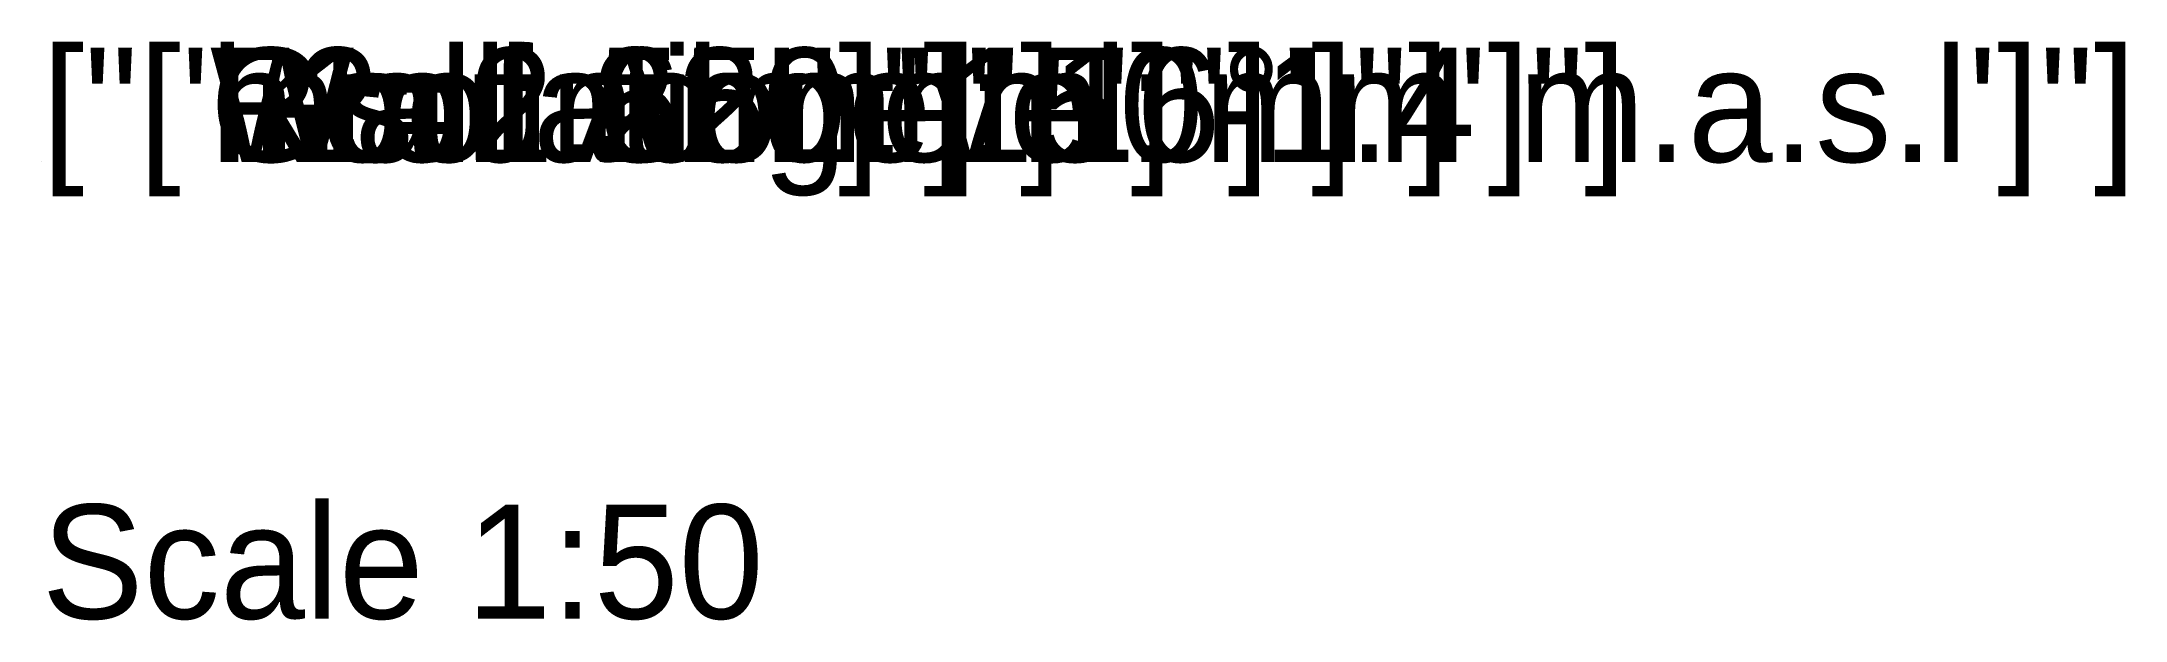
# Model space of a CAD drawing. Header units: millimetres. Extents: x 0 to 2279, y -502 to 132.
import ezdxf

# ---------------------------------------------------------------- set-up
doc = ezdxf.new("R2010")
doc.units = ezdxf.units.MM
doc.layers.get('0').update_dxf_attribs({"linetype": 'CONTINUOUS'})
doc.layers.add('TEXT', color=3, linetype='CONTINUOUS')

msp = doc.modelspace()

# ---------------------------------------------------------------- linework, layer by layer
for p, q in [((-0.012, 0.02), (-0.012, 0.028)), ((-0.012, -0.011), (-0.012, 0.02)), ((0, 0.02), (0.029, 0.028)), ((0, -0.011), (0, 0.02)), ((0, 0.02), (0.002, 0.02)), ((0.058, 0.02), (0, 0.02)), ((0, 0.017), (0.002, 0.017)), ((0.002, 0.02), (0.002, -0.011)), ((0.002, -0.011), (0.002, 0.02)), ((0.002, 0.02), (0.003, 0.02)), ((0.002, 0.014), (0.003, 0.014)), ((0.003, 0.02), (0.003, -0.011)), ((0.003, -0.011), (0.003, 0.02)), ((0.003, 0.02), (0.004, 0.02)), ((0.004, 0.02), (0.004, -0.011)), ((0.029, 0.028), (0.058, 0.02)), ((0.054, -0.011), (0.054, 0.02)), ((0.054, 0.02), (0.055, 0.02)), ((0.055, -0.011), (0.055, 0.02)), ((0.055, 0.02), (0.056, 0.02)), ((0.055, 0.02), (0.055, -0.011)), ((0.056, -0.011), (0.056, 0.02)), ((0.056, 0.02), (0.058, 0.02)), ((0.056, 0.02), (0.056, -0.011)), ((0.058, 0.02), (0.058, -0.011)), ((-0.004, -0.011), (0.062, -0.011)), ((0.002, -0.011), (0, -0.011)), ((0.003, -0.011), (0.002, -0.011)), ((0.004, -0.011), (0.003, -0.011)), ((0.055, -0.011), (0.054, -0.011)), ((0.056, -0.011), (0.055, -0.011)), ((0.058, -0.011), (0.056, -0.011))]:
    msp.add_line(p, q)

# ---------------------------------------------------------------- texts
at = {"layer": 'TEXT'}
for s, p in [('["[\'Ground Level: -1.4 m.a.s.l\']"]', (-0.016, -0.011)), ('["[\'h2=2.65m\']"]', (-0.012, 0.024)), ('["[\'h1=2.5m\']"]', (-0.012, 0.004)), ('["[\'Wall: 220mm\']"]', (0.001, 0.017)), ('["[\'Insulation: 150mm\']"]', (0.002, 0.014)), ('["[\'Roof Angle: 16°\']"]', (0.014, 0.032)), ('Scale 1:50', (0, -500))]:
    msp.add_text(s, height=125, dxfattribs=at).set_placement(p)

doc.saveas('drawing.dxf')
